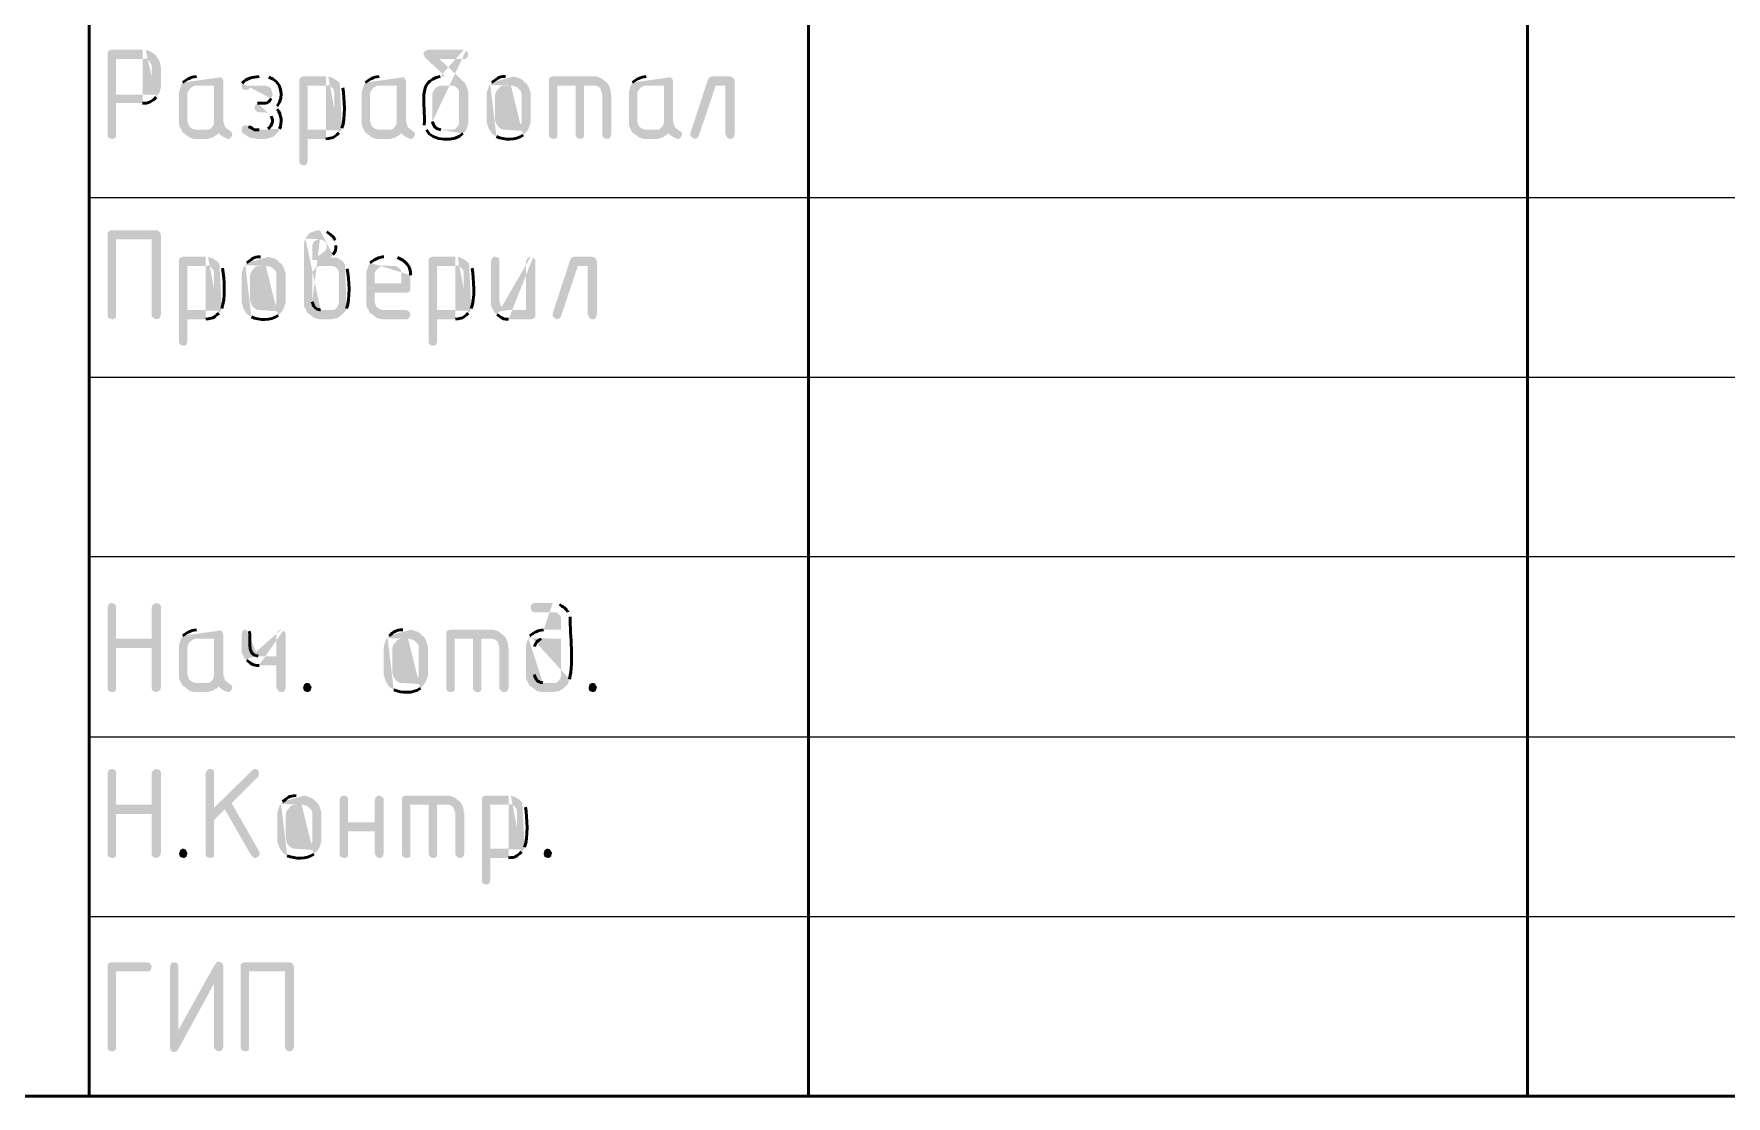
# Model space of a CAD drawing. Header units: millimetres. Extents: x -211 to 10565, y -2293 to 2244.
# Drawn here: x 4962.07 to 5009.13, y -767.14 to -737.6 of the extents above; entities that cross this region are included whole.
import ezdxf

# ---------------------------------------------------------------- set-up
doc = ezdxf.new("R2010")
doc.units = ezdxf.units.MM
doc.layers.add('PDF _Геометрия', color=7, linetype='Continuous')
doc.layers.add('PDF _Сплошная заливка', color=7, linetype='Continuous')

msp = doc.modelspace()

# ---------------------------------------------------------------- hatches: boundary and pattern name
at = {"layer": 'PDF _Сплошная заливка', "transparency": 33554559}
h = msp.add_hatch(color=256, dxfattribs=at)
h.paths.add_polyline_path([(4965.097, -738.044), (4964.229, -738.044), (4964.166, -738.065), (4964.124, -738.107), (4964.124, -740.435), (4964.145, -740.477), (4964.166, -740.499), (4964.251, -740.52), (4964.272, -740.52), (4964.335, -740.499), (4964.356, -740.456), (4964.356, -739.525), (4965.097, -739.525)], flags=0)
h.paths.add_polyline_path([(4965.478, -739.356), (4965.52, -739.292), (4964.356, -739.292), (4964.356, -738.298), (4965.097, -738.298), (4965.499, -738.256), (4965.457, -738.192), (4965.436, -738.171), (4965.309, -738.086), (4965.182, -738.044)], flags=0)
for points in [[(4965.499, -738.256), (4965.097, -738.298), (4965.16, -738.298), (4965.224, -738.319), (4965.287, -738.361), (4965.309, -738.404), (4965.351, -738.467), (4965.351, -739.102), (4965.33, -739.165), (4965.245, -739.25), (4965.182, -739.271), (4965.097, -739.292), (4964.356, -739.292), (4965.52, -739.292), (4965.563, -739.25), (4965.584, -739.165), (4965.605, -739.102), (4965.605, -738.51), (4965.584, -738.425), (4965.541, -738.298)], [(4977.624, -738.785), (4976.502, -738.785), (4976.439, -738.806), (4976.397, -738.848), (4976.397, -740.435), (4976.418, -740.477), (4976.439, -740.499), (4976.524, -740.52), (4976.545, -740.52), (4976.608, -740.499), (4976.629, -740.456), (4976.629, -739.039), (4977.624, -739.039), (4978.026, -738.975), (4977.984, -738.933), (4977.941, -738.912), (4977.899, -738.869), (4977.836, -738.827), (4977.709, -738.785)], [(4981.433, -738.785), (4980.925, -738.785), (4980.862, -738.806), (4980.819, -738.869), (4980.333, -740.35), (4980.333, -740.435), (4980.375, -740.477), (4980.396, -740.499), (4980.459, -740.52), (4980.523, -740.499), (4980.565, -740.435), (4981.031, -739.039), (4981.306, -739.039), (4981.56, -738.912), (4981.539, -738.848), (4981.496, -738.806)], [(4966.176, -739.017), (4966.155, -739.081), (4966.113, -739.208), (4966.113, -740.139), (4966.134, -740.202), (4966.176, -740.266), (4966.197, -740.329), (4967.213, -740.35), (4967.234, -740.393), (4967.298, -740.435), (4967.361, -740.477), (4967.425, -740.499), (4967.467, -740.52), (4967.509, -740.52), (4967.573, -740.456), (4967.594, -740.393), (4967.573, -740.329), (4967.509, -740.287), (4966.599, -740.266), (4966.578, -740.266), (4966.494, -740.245), (4966.43, -740.202), (4966.388, -740.16), (4966.345, -740.033), (4966.345, -739.25), (4966.367, -739.187), (4966.388, -739.165), (4966.43, -739.102), (4966.472, -739.081), (4966.536, -739.039), (4967.086, -739.039)], [(4967.848, -739.039), (4967.848, -739.06), (4967.869, -739.123), (4967.89, -739.144), (4967.954, -739.165), (4967.975, -739.165), (4968.038, -739.144), (4968.059, -739.123), (4968.123, -739.081), (4968.186, -739.06), (4968.271, -739.039), (4968.462, -739.039)], [(4971.255, -739.017), (4971.191, -739.208), (4971.191, -740.139), (4971.212, -740.202), (4971.255, -740.266), (4971.276, -740.329), (4972.292, -740.35), (4972.313, -740.393), (4972.44, -740.477), (4972.503, -740.499), (4972.545, -740.52), (4972.588, -740.52), (4972.651, -740.456), (4972.672, -740.393), (4972.651, -740.329), (4972.588, -740.287), (4971.678, -740.266), (4971.657, -740.266), (4971.572, -740.245), (4971.509, -740.202), (4971.466, -740.16), (4971.445, -740.097), (4971.424, -740.033), (4971.424, -739.25), (4971.445, -739.187), (4971.466, -739.165), (4971.509, -739.102), (4971.551, -739.081), (4971.614, -739.039), (4972.165, -739.039)], [(4974.09, -739.017), (4973.667, -739.039), (4973.73, -739.039), (4973.794, -739.06), (4973.879, -739.144), (4973.9, -739.208), (4973.9, -740.075), (4973.879, -740.139), (4973.836, -740.202), (4973.794, -740.245), (4973.73, -740.266), (4973.413, -740.266), (4974.09, -740.287), (4974.154, -740.097), (4974.154, -739.208), (4974.111, -739.081)], [(4977.37, -739.039), (4977.137, -739.039), (4977.137, -740.435), (4977.18, -740.477), (4977.18, -740.499), (4977.264, -740.52), (4977.285, -740.52), (4977.349, -740.499), (4977.37, -740.456), (4977.37, -740.393)], [(4978.026, -738.975), (4977.624, -739.039), (4977.687, -739.039), (4977.751, -739.06), (4977.814, -739.102), (4977.836, -739.144), (4977.857, -739.208), (4977.878, -739.292), (4977.878, -740.435), (4977.92, -740.477), (4977.92, -740.499), (4978.005, -740.52), (4978.026, -740.52), (4978.089, -740.499), (4978.111, -740.456), (4978.132, -740.393), (4978.132, -739.292), (4978.111, -739.25), (4978.111, -739.165), (4978.068, -739.039)], [(4978.682, -739.017), (4978.619, -739.208), (4978.619, -740.139), (4978.64, -740.202), (4978.682, -740.266), (4978.703, -740.329), (4979.719, -740.35), (4979.74, -740.393), (4979.867, -740.477), (4979.93, -740.499), (4979.973, -740.52), (4980.015, -740.52), (4980.079, -740.456), (4980.1, -740.393), (4980.079, -740.329), (4980.015, -740.287), (4979.105, -740.266), (4979.084, -740.266), (4978.999, -740.245), (4978.936, -740.202), (4978.894, -740.16), (4978.851, -740.033), (4978.851, -739.25), (4978.872, -739.187), (4978.894, -739.165), (4978.936, -739.102), (4978.978, -739.081), (4979.042, -739.039), (4979.592, -739.039)], [(4981.56, -738.912), (4981.306, -739.039), (4981.306, -740.393), (4981.348, -740.477), (4981.369, -740.499), (4981.433, -740.52), (4981.475, -740.52), (4981.517, -740.499), (4981.539, -740.456), (4981.56, -740.393)], [(4966.197, -740.329), (4966.261, -740.372), (4966.282, -740.393), (4966.345, -740.435), (4966.388, -740.477), (4966.451, -740.499), (4966.536, -740.52), (4966.917, -740.52), (4966.98, -740.499), (4967.065, -740.477), (4967.107, -740.435), (4967.171, -740.414), (4967.213, -740.35)], [(4971.276, -740.329), (4971.339, -740.372), (4971.36, -740.393), (4971.424, -740.435), (4971.466, -740.477), (4971.53, -740.499), (4971.614, -740.52), (4971.995, -740.52), (4972.059, -740.499), (4972.143, -740.477), (4972.186, -740.435), (4972.249, -740.414), (4972.292, -740.35)], [(4978.703, -740.329), (4978.767, -740.372), (4978.788, -740.393), (4978.851, -740.435), (4978.894, -740.477), (4978.957, -740.499), (4979.042, -740.52), (4979.423, -740.52), (4979.486, -740.499), (4979.571, -740.477), (4979.613, -740.435), (4979.677, -740.414), (4979.719, -740.35)], [(4965.478, -743.059), (4964.229, -743.059), (4964.166, -743.08), (4964.124, -743.122), (4964.124, -745.45), (4964.145, -745.492), (4964.166, -745.514), (4964.251, -745.535), (4964.272, -745.535), (4964.335, -745.514), (4964.356, -745.471), (4964.356, -743.313), (4965.351, -743.313), (4965.605, -743.186), (4965.584, -743.122), (4965.541, -743.08)], [(4965.605, -743.186), (4965.351, -743.313), (4965.351, -745.45), (4965.393, -745.492), (4965.414, -745.514), (4965.478, -745.535), (4965.499, -745.535), (4965.563, -745.514), (4965.584, -745.471), (4965.605, -745.408)], [(4974.915, -743.8), (4974.873, -743.8), (4974.81, -743.842), (4974.81, -743.863), (4974.788, -743.927), (4974.788, -745.154), (4974.81, -745.217), (4974.852, -745.281), (4974.873, -745.344), (4975.275, -745.281), (4975.254, -745.281), (4975.169, -745.26), (4975.106, -745.217), (4975.064, -745.175), (4975.021, -745.048), (4975.021, -743.884), (4975, -743.842), (4974.979, -743.821)], [(4977.603, -743.8), (4977.095, -743.8), (4977.031, -743.821), (4976.989, -743.884), (4976.502, -745.365), (4976.502, -745.45), (4976.545, -745.492), (4976.566, -745.514), (4976.629, -745.535), (4976.693, -745.514), (4976.735, -745.45), (4977.201, -744.054), (4977.476, -744.054), (4977.73, -743.927), (4977.709, -743.863), (4977.666, -743.821)], [(4977.73, -743.927), (4977.476, -744.054), (4977.476, -745.408), (4977.518, -745.492), (4977.539, -745.514), (4977.603, -745.535), (4977.645, -745.535), (4977.687, -745.514), (4977.709, -745.471), (4977.73, -745.408)], [(4971.382, -744.032), (4971.318, -744.223), (4971.318, -745.154), (4971.339, -745.217), (4971.382, -745.281), (4971.403, -745.344), (4971.466, -745.387), (4971.487, -745.408), (4971.551, -745.45), (4971.593, -745.492), (4971.657, -745.514), (4971.741, -745.535), (4972.461, -745.535), (4972.524, -745.492), (4972.524, -745.471), (4972.545, -745.408), (4972.545, -745.387), (4972.503, -745.323), (4972.482, -745.302), (4972.419, -745.281), (4971.784, -745.281), (4971.699, -745.26), (4971.636, -745.217), (4971.593, -745.175), (4971.551, -745.048), (4971.551, -744.794), (4972.44, -744.794), (4972.503, -744.773), (4972.545, -744.731), (4972.545, -744.667), (4971.551, -744.54), (4971.551, -744.265), (4971.572, -744.202), (4971.593, -744.18), (4971.636, -744.117), (4971.678, -744.096), (4971.741, -744.054), (4972.059, -744.054)], [(4964.251, -753.428), (4964.208, -753.428), (4964.145, -753.47), (4964.145, -753.491), (4964.124, -753.555), (4964.124, -755.819), (4964.145, -755.861), (4964.166, -755.882), (4964.251, -755.903), (4964.272, -755.903), (4964.335, -755.882), (4964.356, -755.84), (4964.356, -754.676), (4965.351, -754.676), (4964.356, -754.422), (4964.356, -753.512), (4964.335, -753.47), (4964.314, -753.449)], [(4965.478, -753.428), (4965.457, -753.428), (4965.393, -753.47), (4965.372, -753.491), (4965.351, -753.555), (4965.351, -754.422), (4964.356, -754.422), (4965.351, -754.676), (4965.351, -755.819), (4965.393, -755.882), (4965.414, -755.882), (4965.478, -755.903), (4965.499, -755.903), (4965.563, -755.861), (4965.584, -755.84), (4965.605, -755.776), (4965.605, -753.512), (4965.563, -753.449), (4965.541, -753.449)], [(4974.767, -754.168), (4973.646, -754.168), (4973.582, -754.189), (4973.54, -754.232), (4973.54, -755.819), (4973.561, -755.861), (4973.582, -755.882), (4973.667, -755.903), (4973.688, -755.903), (4973.752, -755.882), (4973.773, -755.84), (4973.773, -754.422), (4974.767, -754.422), (4975.169, -754.359), (4975.127, -754.316), (4975.085, -754.295), (4975.042, -754.253), (4974.979, -754.211), (4974.852, -754.168)], [(4966.176, -754.401), (4966.155, -754.464), (4966.113, -754.591), (4966.113, -755.522), (4966.134, -755.586), (4966.176, -755.649), (4966.197, -755.713), (4967.213, -755.734), (4967.234, -755.776), (4967.361, -755.861), (4967.425, -755.882), (4967.467, -755.903), (4967.509, -755.903), (4967.573, -755.84), (4967.594, -755.776), (4967.573, -755.713), (4967.509, -755.671), (4966.599, -755.649), (4966.578, -755.649), (4966.494, -755.628), (4966.43, -755.586), (4966.388, -755.544), (4966.345, -755.417), (4966.345, -754.634), (4966.367, -754.57), (4966.388, -754.549), (4966.43, -754.486), (4966.472, -754.464), (4966.536, -754.422), (4967.086, -754.422)], [(4974.513, -754.422), (4974.281, -754.422), (4974.281, -755.819), (4974.323, -755.861), (4974.323, -755.882), (4974.408, -755.903), (4974.429, -755.903), (4974.492, -755.882), (4974.513, -755.84), (4974.513, -755.776)], [(4975.169, -754.359), (4974.767, -754.422), (4974.831, -754.422), (4974.894, -754.443), (4974.958, -754.486), (4974.979, -754.528), (4975, -754.591), (4975.021, -754.676), (4975.021, -755.819), (4975.064, -755.861), (4975.064, -755.882), (4975.148, -755.903), (4975.169, -755.903), (4975.233, -755.882), (4975.254, -755.84), (4975.275, -755.776), (4975.275, -754.676), (4975.254, -754.634), (4975.254, -754.549), (4975.212, -754.422)], [(4966.197, -755.713), (4966.261, -755.755), (4966.282, -755.776), (4966.345, -755.819), (4966.388, -755.861), (4966.451, -755.882), (4966.536, -755.903), (4966.917, -755.903), (4966.98, -755.882), (4967.065, -755.861), (4967.107, -755.819), (4967.171, -755.798), (4967.213, -755.734)], [(4969.562, -755.776), (4969.583, -755.713), (4969.583, -755.692), (4969.646, -755.649), (4969.689, -755.649), (4969.752, -755.671), (4969.752, -755.692), (4969.795, -755.755), (4969.795, -755.776), (4969.773, -755.84), (4969.773, -755.861), (4969.71, -755.903), (4969.689, -755.903), (4969.604, -755.882), (4969.583, -755.861), (4969.562, -755.798)], [(4977.497, -755.776), (4977.518, -755.713), (4977.518, -755.692), (4977.582, -755.649), (4977.624, -755.649), (4977.687, -755.671), (4977.687, -755.692), (4977.73, -755.755), (4977.73, -755.776), (4977.709, -755.84), (4977.709, -755.861), (4977.645, -755.903), (4977.624, -755.903), (4977.539, -755.882), (4977.518, -755.861), (4977.497, -755.798)], [(4964.251, -758.041), (4964.208, -758.041), (4964.145, -758.083), (4964.145, -758.104), (4964.124, -758.168), (4964.124, -760.432), (4964.145, -760.474), (4964.166, -760.495), (4964.251, -760.516), (4964.272, -760.516), (4964.335, -760.495), (4964.356, -760.453), (4964.356, -759.289), (4965.351, -759.289), (4964.356, -759.035), (4964.356, -758.125), (4964.335, -758.083), (4964.314, -758.062)], [(4965.478, -758.041), (4965.457, -758.041), (4965.393, -758.083), (4965.372, -758.104), (4965.351, -758.168), (4965.351, -759.035), (4964.356, -759.035), (4965.351, -759.289), (4965.351, -760.432), (4965.393, -760.495), (4965.414, -760.495), (4965.478, -760.516), (4965.499, -760.516), (4965.563, -760.474), (4965.584, -760.453), (4965.605, -760.389), (4965.605, -758.125), (4965.563, -758.062), (4965.541, -758.062)], [(4966.98, -758.041), (4966.938, -758.041), (4966.874, -758.104), (4966.853, -758.168), (4966.853, -760.432), (4966.874, -760.474), (4966.896, -760.495), (4966.98, -760.516), (4967.001, -760.516), (4967.065, -760.495), (4967.086, -760.453), (4967.086, -759.458), (4967.382, -759.162), (4967.086, -759.12), (4967.086, -758.125), (4967.065, -758.062), (4967.044, -758.062)], [(4968.229, -758.041), (4968.208, -758.041), (4968.144, -758.083), (4967.086, -759.12), (4967.382, -759.162), (4968.123, -760.453), (4968.165, -760.495), (4968.208, -760.516), (4968.25, -760.516), (4968.313, -760.474), (4968.335, -760.453), (4968.356, -760.389), (4968.335, -760.326), (4967.573, -758.993), (4968.313, -758.252), (4968.313, -758.231), (4968.335, -758.168), (4968.335, -758.146), (4968.313, -758.083), (4968.292, -758.062)], [(4970.705, -758.781), (4970.662, -758.781), (4970.599, -758.824), (4970.599, -758.845), (4970.578, -758.908), (4970.578, -760.432), (4970.599, -760.474), (4970.62, -760.495), (4970.705, -760.516), (4970.726, -760.516), (4970.789, -760.495), (4970.81, -760.453), (4970.81, -759.776), (4971.551, -759.776), (4970.81, -759.522), (4970.81, -758.866), (4970.789, -758.824), (4970.768, -758.802)], [(4971.678, -758.781), (4971.657, -758.781), (4971.593, -758.824), (4971.572, -758.845), (4971.551, -758.908), (4971.551, -759.522), (4970.81, -759.522), (4971.551, -759.776), (4971.551, -760.389), (4971.593, -760.474), (4971.614, -760.495), (4971.678, -760.516), (4971.72, -760.516), (4971.763, -760.495), (4971.784, -760.453), (4971.805, -760.389), (4971.805, -758.866), (4971.741, -758.802)], [(4973.54, -758.781), (4972.419, -758.781), (4972.355, -758.802), (4972.313, -758.845), (4972.313, -760.432), (4972.334, -760.474), (4972.355, -760.495), (4972.44, -760.516), (4972.461, -760.516), (4972.524, -760.495), (4972.545, -760.453), (4972.545, -759.035), (4973.54, -759.035), (4973.942, -758.972), (4973.9, -758.929), (4973.857, -758.908), (4973.815, -758.866), (4973.752, -758.824), (4973.688, -758.802), (4973.625, -758.781)], [(4973.286, -759.035), (4973.053, -759.035), (4973.053, -760.432), (4973.096, -760.474), (4973.096, -760.495), (4973.18, -760.516), (4973.201, -760.516), (4973.265, -760.495), (4973.286, -760.453), (4973.286, -760.389)], [(4973.942, -758.972), (4973.54, -759.035), (4973.603, -759.035), (4973.667, -759.056), (4973.73, -759.099), (4973.752, -759.141), (4973.773, -759.204), (4973.794, -759.289), (4973.794, -760.432), (4973.836, -760.474), (4973.836, -760.495), (4973.921, -760.516), (4973.942, -760.516), (4974.006, -760.495), (4974.027, -760.453), (4974.048, -760.389), (4974.048, -759.289), (4974.027, -759.247), (4974.027, -759.162), (4973.984, -759.035)], [(4966.113, -760.389), (4966.134, -760.326), (4966.134, -760.305), (4966.197, -760.262), (4966.24, -760.262), (4966.303, -760.284), (4966.303, -760.305), (4966.345, -760.368), (4966.345, -760.389), (4966.324, -760.453), (4966.324, -760.474), (4966.261, -760.516), (4966.24, -760.516), (4966.155, -760.495), (4966.134, -760.474), (4966.113, -760.411)], [(4976.249, -760.389), (4976.27, -760.326), (4976.27, -760.305), (4976.333, -760.262), (4976.376, -760.262), (4976.439, -760.284), (4976.439, -760.305), (4976.481, -760.368), (4976.481, -760.389), (4976.46, -760.453), (4976.46, -760.474), (4976.397, -760.516), (4976.376, -760.516), (4976.291, -760.495), (4976.27, -760.474), (4976.249, -760.411)], [(4965.224, -763.415), (4964.229, -763.415), (4964.166, -763.436), (4964.124, -763.479), (4964.124, -765.806), (4964.145, -765.849), (4964.166, -765.87), (4964.251, -765.891), (4964.272, -765.891), (4964.335, -765.87), (4964.356, -765.828), (4964.356, -763.669), (4965.266, -763.669), (4965.33, -763.627), (4965.33, -763.606), (4965.351, -763.542), (4965.351, -763.521), (4965.309, -763.458), (4965.287, -763.436)], [(4967.213, -763.394), (4967.15, -763.415), (4967.15, -763.436), (4967.107, -763.479), (4966.092, -765.299), (4965.859, -765.764), (4965.859, -765.806), (4965.88, -765.87), (4965.901, -765.891), (4965.965, -765.912), (4966.007, -765.912), (4966.028, -765.891), (4966.049, -765.891), (4966.092, -765.828), (4967.086, -764.008), (4967.34, -763.542), (4967.34, -763.5), (4967.298, -763.436), (4967.277, -763.415)], [(4965.986, -763.415), (4965.943, -763.415), (4965.88, -763.458), (4965.88, -763.479), (4965.859, -763.542), (4965.859, -765.764), (4966.092, -765.299), (4966.092, -763.5), (4966.07, -763.458), (4966.049, -763.436)], [(4967.34, -763.542), (4967.086, -764.008), (4967.086, -765.806), (4967.128, -765.849), (4967.15, -765.87), (4967.213, -765.891), (4967.234, -765.891), (4967.298, -765.87), (4967.319, -765.828), (4967.34, -765.764)], [(4969.181, -763.415), (4967.932, -763.415), (4967.869, -763.436), (4967.827, -763.479), (4967.827, -765.806), (4967.848, -765.849), (4967.869, -765.87), (4967.954, -765.891), (4967.975, -765.891), (4968.038, -765.87), (4968.059, -765.828), (4968.059, -763.669), (4969.054, -763.669), (4969.308, -763.542), (4969.287, -763.479), (4969.244, -763.436)], [(4969.308, -763.542), (4969.054, -763.669), (4969.054, -765.806), (4969.096, -765.849), (4969.117, -765.87), (4969.181, -765.891), (4969.202, -765.891), (4969.266, -765.87), (4969.287, -765.828), (4969.308, -765.764)]]:
    msp.add_hatch(color=256, dxfattribs=at).paths.add_polyline_path(points)
h = msp.add_hatch(color=256, dxfattribs=at)
h.paths.add_polyline_path([(4974.027, -738.044), (4973.011, -738.044), (4972.948, -738.086), (4972.926, -738.086), (4972.905, -738.15), (4972.926, -738.192), (4972.948, -738.256), (4973.519, -738.785), (4973.371, -738.785)], flags=0)
h.paths.add_polyline_path([(4972.926, -740.139), (4972.948, -740.202), (4972.99, -740.266)], flags=0)
h.paths.add_polyline_path([(4974.006, -740.372), (4974.09, -740.287), (4973.413, -740.266), (4973.392, -740.266)], flags=0)
h.paths.add_polyline_path([(4973.159, -740.033), (4973.159, -739.25), (4973.18, -739.187), (4973.201, -739.165), (4973.244, -739.102), (4973.286, -739.081), (4973.35, -739.039), (4973.667, -739.039), (4974.09, -739.017), (4974.048, -738.954), (4974.006, -738.912), (4973.35, -738.298), (4974.069, -738.298), (4974.132, -738.256), (4974.132, -738.234), (4974.154, -738.171), (4974.154, -738.15), (4974.111, -738.086), (4974.09, -738.065)], flags=0)
h = msp.add_hatch(color=256, dxfattribs=at)
h.paths.add_polyline_path([(4967.213, -738.785), (4966.599, -738.785)], flags=0)
h.paths.add_polyline_path([(4966.218, -738.954), (4966.176, -739.017), (4967.086, -739.039), (4967.086, -740.075), (4967.065, -740.139), (4967.023, -740.202), (4966.98, -740.245), (4966.917, -740.266), (4966.599, -740.266), (4967.509, -740.287), (4967.488, -740.266), (4967.425, -740.223), (4967.382, -740.181), (4967.382, -740.16), (4967.361, -740.097), (4967.34, -740.012), (4967.34, -738.912), (4967.319, -738.848), (4967.277, -738.806)], flags=0)
h = msp.add_hatch(color=256, dxfattribs=at)
h.paths.add_polyline_path([(4968.462, -738.785), (4968.335, -738.785)], flags=0)
h.paths.add_polyline_path([(4967.869, -738.975), (4967.848, -739.039), (4968.504, -739.039), (4968.567, -739.06), (4968.588, -739.06), (4968.652, -739.102), (4968.673, -739.144), (4968.694, -739.208), (4968.715, -739.292), (4968.694, -739.335), (4968.673, -739.398)], flags=0)
h.paths.add_polyline_path([(4968.292, -739.525), (4968.229, -739.589), (4968.208, -739.652), (4968.208, -739.673), (4968.25, -739.737), (4968.271, -739.758), (4968.335, -739.779), (4968.483, -739.779), (4968.61, -739.821), (4968.673, -739.885)], flags=0)
h.paths.add_polyline_path([(4968.588, -740.245), (4968.525, -740.266), (4968.335, -740.266), (4968.885, -740.308), (4968.906, -740.245)], flags=0)
h.paths.add_polyline_path([(4968.842, -739.694), (4968.8, -739.652), (4968.842, -739.61)], flags=0)
h.paths.add_polyline_path([(4968.61, -738.806), (4968.546, -738.785)], flags=0)
h = msp.add_hatch(color=256, dxfattribs=at)
h.paths.add_polyline_path([(4970.197, -738.785), (4969.562, -738.785), (4969.498, -738.806), (4969.456, -738.848), (4969.456, -741.176), (4969.498, -741.239), (4969.583, -741.26), (4969.604, -741.26), (4969.668, -741.218), (4969.668, -741.197), (4969.689, -741.133), (4969.689, -740.52), (4970.197, -740.52)], flags=0)
h.paths.add_polyline_path([(4970.556, -740.35), (4970.62, -740.287), (4969.689, -740.266), (4969.689, -739.039), (4970.197, -739.039), (4970.578, -738.975), (4970.514, -738.912), (4970.387, -738.827), (4970.324, -738.806), (4970.26, -738.785)], flags=0)
h = msp.add_hatch(color=256, dxfattribs=at)
h.paths.add_polyline_path([(4972.292, -738.785), (4971.678, -738.785)], flags=0)
h.paths.add_polyline_path([(4971.297, -738.954), (4971.255, -739.017), (4972.165, -739.039), (4972.165, -740.075), (4972.143, -740.139), (4972.101, -740.202), (4972.059, -740.245), (4971.995, -740.266), (4971.678, -740.266), (4972.588, -740.287), (4972.567, -740.266), (4972.503, -740.223), (4972.461, -740.181), (4972.461, -740.16), (4972.44, -740.097), (4972.419, -740.012), (4972.419, -738.912), (4972.397, -738.848), (4972.355, -738.806)], flags=0)
h = msp.add_hatch(color=256, dxfattribs=at)
h.paths.add_polyline_path([(4975.339, -738.785), (4975.191, -738.785)], flags=0)
h.paths.add_polyline_path([(4974.81, -738.954), (4974.767, -739.017), (4975.339, -739.039), (4975.381, -739.039), (4975.508, -739.081), (4975.614, -739.187), (4975.635, -739.271), (4975.635, -740.075), (4975.593, -740.139), (4975.55, -740.181), (4975.55, -740.202), (4975.487, -740.245), (4975.423, -740.266), (4975.191, -740.266), (4975.783, -740.308), (4975.825, -740.245), (4975.889, -740.054), (4975.889, -739.25), (4975.825, -739.06), (4975.783, -738.996), (4975.741, -738.954), (4975.72, -738.954), (4975.677, -738.89), (4975.614, -738.848), (4975.55, -738.827), (4975.423, -738.785)], flags=0)
h = msp.add_hatch(color=256, dxfattribs=at)
h.paths.add_polyline_path([(4979.719, -738.785), (4979.105, -738.785)], flags=0)
h.paths.add_polyline_path([(4978.724, -738.954), (4978.682, -739.017), (4979.592, -739.039), (4979.592, -740.075), (4979.571, -740.139), (4979.528, -740.202), (4979.486, -740.245), (4979.423, -740.266), (4979.105, -740.266), (4980.015, -740.287), (4979.994, -740.266), (4979.93, -740.223), (4979.888, -740.181), (4979.888, -740.16), (4979.867, -740.097), (4979.846, -740.012), (4979.846, -738.912), (4979.825, -738.848), (4979.782, -738.806)], flags=0)
h = msp.add_hatch(color=256, dxfattribs=at)
h.paths.add_polyline_path([(4970.578, -738.975), (4970.197, -739.039), (4970.26, -739.039), (4970.324, -739.06), (4970.408, -739.144), (4970.429, -739.208), (4970.429, -740.075), (4970.408, -740.139), (4970.366, -740.202), (4970.324, -740.245), (4970.26, -740.266), (4969.689, -740.266), (4970.62, -740.287), (4970.641, -740.223)], flags=0)
h.paths.add_polyline_path([(4970.662, -739.102), (4970.62, -739.039)], flags=0)
h = msp.add_hatch(color=256, dxfattribs=at)
h.paths.add_polyline_path([(4974.767, -739.017), (4974.725, -739.06), (4974.683, -739.187), (4974.662, -739.271), (4974.662, -740.054), (4974.725, -740.245), (4974.81, -740.372), (4974.937, -740.456)], flags=0)
h.paths.add_polyline_path([(4975.677, -740.414), (4975.783, -740.308), (4975.191, -740.266), (4975.106, -740.266), (4975.042, -740.223), (4974.979, -740.181), (4974.979, -740.16), (4974.937, -740.118), (4974.915, -740.054), (4974.894, -739.97), (4974.894, -739.314), (4974.937, -739.187), (4975, -739.123), (4975, -739.102), (4975.064, -739.06), (4975.127, -739.039), (4975.339, -739.039)], flags=0)
h = msp.add_hatch(color=256, dxfattribs=at)
h.paths.add_polyline_path([(4967.954, -740.139), (4967.932, -740.139), (4967.869, -740.181), (4967.869, -740.202), (4967.848, -740.266), (4967.848, -740.308), (4967.89, -740.372), (4967.932, -740.393), (4968.059, -740.477), (4968.123, -740.499), (4968.186, -740.499), (4968.271, -740.52), (4968.525, -740.52), (4968.61, -740.499), (4968.673, -740.477), (4968.737, -740.456), (4968.821, -740.372), (4968.842, -740.35), (4968.885, -740.308), (4968.335, -740.266)], flags=0)
h.paths.add_polyline_path([(4968.038, -740.181), (4968.017, -740.16)], flags=0)
h = msp.add_hatch(color=256, dxfattribs=at)
h.paths.add_polyline_path([(4969.625, -743.292), (4969.604, -743.355), (4969.583, -743.44), (4969.583, -745.154), (4969.604, -745.217), (4969.646, -745.281), (4969.668, -745.344), (4969.731, -745.387), (4969.752, -745.408), (4969.816, -745.45), (4969.858, -745.492), (4969.922, -745.514), (4970.006, -745.535), (4970.366, -745.535), (4970.429, -745.514), (4970.493, -745.514), (4970.62, -745.429), (4970.747, -745.302), (4970.07, -745.281), (4970.049, -745.281)], flags=0)
h.paths.add_polyline_path([(4969.816, -745.048), (4969.816, -744.265), (4969.837, -744.202), (4969.858, -744.18), (4969.9, -744.117), (4969.943, -744.096), (4970.006, -744.054), (4970.324, -744.054), (4970.726, -744.011), (4970.683, -743.948), (4970.641, -743.905), (4969.816, -743.884), (4969.816, -743.482), (4969.837, -743.419), (4969.879, -743.355), (4969.9, -743.355), (4969.943, -743.334), (4970.027, -743.313)], flags=0)
h = msp.add_hatch(color=256, dxfattribs=at)
h.paths.add_polyline_path([(4970.027, -743.059), (4969.964, -743.059), (4969.9, -743.08), (4969.837, -743.101), (4969.773, -743.122), (4969.71, -743.165), (4969.71, -743.186), (4969.646, -743.249), (4969.625, -743.292), (4970.027, -743.313), (4970.154, -743.355), (4970.175, -743.376), (4970.218, -743.44), (4970.218, -743.567), (4970.175, -743.63), (4970.133, -743.673), (4970.07, -743.715), (4969.922, -743.821), (4969.816, -743.884), (4970.641, -743.905), (4970.599, -743.884), (4970.535, -743.842), (4970.472, -743.821), (4970.324, -743.821), (4970.345, -743.8), (4970.387, -743.736)], flags=0)
h.paths.add_polyline_path([(4970.472, -743.482), (4970.451, -743.419), (4970.451, -743.334)], flags=0)
h.paths.add_polyline_path([(4970.218, -743.101), (4970.091, -743.059)], flags=0)
h = msp.add_hatch(color=256, dxfattribs=at)
h.paths.add_polyline_path([(4966.853, -743.8), (4966.218, -743.8), (4966.155, -743.821), (4966.113, -743.863), (4966.113, -746.191), (4966.155, -746.254), (4966.24, -746.275), (4966.261, -746.275), (4966.324, -746.233), (4966.324, -746.212), (4966.345, -746.148), (4966.345, -745.535), (4966.853, -745.535)], flags=0)
h.paths.add_polyline_path([(4967.213, -745.365), (4967.277, -745.302), (4966.345, -745.281), (4966.345, -744.054), (4966.853, -744.054), (4967.234, -743.99), (4967.171, -743.927), (4967.044, -743.842), (4966.917, -743.8)], flags=0)
h = msp.add_hatch(color=256, dxfattribs=at)
h.paths.add_polyline_path([(4967.234, -743.99), (4966.853, -744.054), (4966.917, -744.054), (4966.98, -744.075), (4967.065, -744.159), (4967.086, -744.223), (4967.086, -745.09), (4967.065, -745.154), (4967.023, -745.217), (4966.98, -745.26), (4966.917, -745.281), (4966.345, -745.281), (4967.277, -745.302), (4967.298, -745.239)], flags=0)
h.paths.add_polyline_path([(4967.319, -744.117), (4967.277, -744.054)], flags=0)
h = msp.add_hatch(color=256, dxfattribs=at)
h.paths.add_polyline_path([(4968.525, -743.8), (4968.377, -743.8)], flags=0)
h.paths.add_polyline_path([(4967.996, -743.969), (4967.954, -744.032), (4968.525, -744.054), (4968.567, -744.054), (4968.694, -744.096), (4968.8, -744.202), (4968.821, -744.286), (4968.821, -745.09), (4968.779, -745.154), (4968.737, -745.196), (4968.737, -745.217), (4968.673, -745.26), (4968.61, -745.281), (4968.377, -745.281), (4968.969, -745.323), (4969.012, -745.26), (4969.075, -745.069), (4969.075, -744.265), (4969.012, -744.075), (4968.969, -744.011), (4968.927, -743.969), (4968.906, -743.969), (4968.864, -743.905), (4968.8, -743.863), (4968.737, -743.842), (4968.61, -743.8)], flags=0)
h = msp.add_hatch(color=256, dxfattribs=at)
h.paths.add_polyline_path([(4972.059, -743.8), (4971.805, -743.8)], flags=0)
h.paths.add_polyline_path([(4971.424, -743.969), (4971.382, -744.032), (4972.059, -744.054), (4972.122, -744.054), (4972.186, -744.075), (4972.27, -744.159), (4972.292, -744.223), (4972.292, -744.54), (4971.551, -744.54), (4972.545, -744.667), (4972.545, -744.307)], flags=0)
h.paths.add_polyline_path([(4972.186, -743.821), (4972.122, -743.8)], flags=0)
h = msp.add_hatch(color=256, dxfattribs=at)
h.paths.add_polyline_path([(4973.794, -743.8), (4973.159, -743.8), (4973.096, -743.821), (4973.053, -743.863), (4973.053, -746.191), (4973.096, -746.254), (4973.18, -746.275), (4973.201, -746.275), (4973.265, -746.233), (4973.265, -746.212), (4973.286, -746.148), (4973.286, -745.535), (4973.794, -745.535)], flags=0)
h.paths.add_polyline_path([(4974.154, -745.365), (4974.217, -745.302), (4973.286, -745.281), (4973.286, -744.054), (4973.794, -744.054), (4974.175, -743.99), (4974.111, -743.927), (4974.048, -743.884), (4973.984, -743.842), (4973.857, -743.8)], flags=0)
h = msp.add_hatch(color=256, dxfattribs=at)
h.paths.add_polyline_path([(4974.175, -743.99), (4973.794, -744.054), (4973.857, -744.054), (4973.921, -744.075), (4974.006, -744.159), (4974.027, -744.223), (4974.027, -745.09), (4974.006, -745.154), (4973.963, -745.217), (4973.921, -745.26), (4973.857, -745.281), (4973.286, -745.281), (4974.217, -745.302), (4974.238, -745.239)], flags=0)
h.paths.add_polyline_path([(4974.259, -744.117), (4974.217, -744.054)], flags=0)
h = msp.add_hatch(color=256, dxfattribs=at)
h.paths.add_polyline_path([(4975.889, -743.8), (4975.868, -743.8), (4975.804, -743.842), (4975.783, -743.863), (4975.762, -743.927), (4975.762, -745.281), (4975.275, -745.281), (4974.873, -745.344), (4974.937, -745.387), (4974.958, -745.408)], flags=0)
h.paths.add_polyline_path([(4975.275, -745.535), (4975.91, -745.535), (4975.973, -745.514), (4976.016, -745.471), (4976.016, -743.884), (4975.952, -743.821)], flags=0)
h = msp.add_hatch(color=256, dxfattribs=at)
h.paths.add_polyline_path([(4967.954, -744.032), (4967.911, -744.075), (4967.869, -744.202), (4967.848, -744.286), (4967.848, -745.069), (4967.911, -745.26), (4967.996, -745.387), (4968.123, -745.471)], flags=0)
h.paths.add_polyline_path([(4968.864, -745.429), (4968.969, -745.323), (4968.377, -745.281), (4968.292, -745.281), (4968.165, -745.196), (4968.165, -745.175), (4968.123, -745.133), (4968.102, -745.069), (4968.081, -744.985), (4968.081, -744.329), (4968.123, -744.202), (4968.186, -744.138), (4968.186, -744.117), (4968.25, -744.075), (4968.313, -744.054), (4968.525, -744.054)], flags=0)
h = msp.add_hatch(color=256, dxfattribs=at)
h.paths.add_polyline_path([(4970.726, -744.011), (4970.324, -744.054), (4970.387, -744.054), (4970.451, -744.075), (4970.535, -744.159), (4970.556, -744.223), (4970.556, -745.09), (4970.535, -745.154), (4970.493, -745.217), (4970.451, -745.26), (4970.387, -745.281), (4970.07, -745.281), (4970.747, -745.302), (4970.768, -745.239)], flags=0)
h.paths.add_polyline_path([(4970.789, -744.138), (4970.768, -744.054)], flags=0)
h = msp.add_hatch(color=256, dxfattribs=at)
h.paths.add_polyline_path([(4976.502, -753.428), (4975.973, -753.428), (4975.91, -753.47), (4975.889, -753.491), (4975.889, -753.576), (4975.91, -753.639), (4975.931, -753.66), (4975.995, -753.682), (4976.566, -753.682), (4976.629, -753.703), (4976.714, -753.787), (4976.735, -753.851), (4976.735, -754.168), (4976.249, -754.168)], flags=0)
h.paths.add_polyline_path([(4975.868, -754.337), (4975.825, -754.401), (4976.735, -754.422), (4976.735, -755.459), (4976.714, -755.522), (4976.672, -755.586), (4976.629, -755.628), (4976.566, -755.649), (4976.249, -755.649), (4976.926, -755.671), (4976.968, -755.544)], flags=0)
h.paths.add_polyline_path([(4976.989, -753.808), (4976.968, -753.745), (4976.926, -753.682)], flags=0)
h.paths.add_polyline_path([(4976.693, -753.47), (4976.629, -753.449), (4976.566, -753.428)], flags=0)
h = msp.add_hatch(color=256, dxfattribs=at)
h.paths.add_polyline_path([(4967.213, -754.168), (4966.599, -754.168)], flags=0)
h.paths.add_polyline_path([(4966.218, -754.337), (4966.176, -754.401), (4967.086, -754.422), (4967.086, -755.459), (4967.065, -755.522), (4967.023, -755.586), (4966.98, -755.628), (4966.917, -755.649), (4966.599, -755.649), (4967.509, -755.671), (4967.488, -755.649), (4967.425, -755.607), (4967.382, -755.565), (4967.382, -755.544), (4967.361, -755.48), (4967.34, -755.396), (4967.34, -754.295), (4967.319, -754.232), (4967.277, -754.189)], flags=0)
h = msp.add_hatch(color=256, dxfattribs=at)
h.paths.add_polyline_path([(4967.975, -754.168), (4967.932, -754.168), (4967.869, -754.211), (4967.869, -754.232), (4967.848, -754.295), (4967.848, -754.782), (4967.869, -754.845), (4967.911, -754.909), (4967.932, -754.972), (4968.335, -754.909), (4968.313, -754.909)], flags=0)
h.paths.add_polyline_path([(4968.059, -754.211), (4968.038, -754.189)], flags=0)
h = msp.add_hatch(color=256, dxfattribs=at)
h.paths.add_polyline_path([(4968.948, -754.168), (4968.927, -754.168), (4968.864, -754.211), (4968.842, -754.232), (4968.821, -754.295), (4968.821, -754.909), (4968.335, -754.909), (4967.932, -754.972), (4967.996, -755.015)], flags=0)
h.paths.add_polyline_path([(4968.335, -755.163), (4968.821, -755.163), (4968.821, -755.776), (4968.864, -755.861), (4968.885, -755.882), (4968.948, -755.903), (4968.991, -755.903), (4969.033, -755.882), (4969.054, -755.84), (4969.075, -755.776), (4969.075, -754.253), (4969.012, -754.189)], flags=0)
h = msp.add_hatch(color=256, dxfattribs=at)
h.paths.add_polyline_path([(4972.482, -754.168), (4972.334, -754.168)], flags=0)
h.paths.add_polyline_path([(4971.953, -754.337), (4971.911, -754.401), (4972.482, -754.422), (4972.524, -754.422), (4972.588, -754.443), (4972.651, -754.464), (4972.757, -754.57), (4972.778, -754.655), (4972.778, -755.459), (4972.736, -755.522), (4972.694, -755.565), (4972.694, -755.586), (4972.63, -755.628), (4972.567, -755.649), (4972.334, -755.649), (4972.926, -755.692), (4972.969, -755.628), (4973.032, -755.438), (4973.032, -754.634), (4972.969, -754.443), (4972.926, -754.38), (4972.884, -754.337), (4972.863, -754.337), (4972.821, -754.274), (4972.757, -754.232), (4972.694, -754.211), (4972.567, -754.168)], flags=0)
h = msp.add_hatch(color=256, dxfattribs=at)
h.paths.add_polyline_path([(4971.911, -754.401), (4971.868, -754.443), (4971.826, -754.57), (4971.805, -754.655), (4971.805, -755.438), (4971.868, -755.628), (4971.953, -755.755), (4972.016, -755.798), (4972.08, -755.84)], flags=0)
h.paths.add_polyline_path([(4972.821, -755.798), (4972.926, -755.692), (4972.334, -755.649), (4972.249, -755.649), (4972.122, -755.565), (4972.122, -755.544), (4972.08, -755.501), (4972.059, -755.438), (4972.038, -755.353), (4972.038, -754.697), (4972.08, -754.57), (4972.143, -754.507), (4972.143, -754.486), (4972.207, -754.443), (4972.27, -754.422), (4972.482, -754.422)], flags=0)
h = msp.add_hatch(color=256, dxfattribs=at)
h.paths.add_polyline_path([(4975.825, -754.401), (4975.762, -754.591), (4975.762, -755.522), (4975.783, -755.586), (4975.825, -755.649), (4975.846, -755.713), (4975.91, -755.755), (4975.931, -755.776), (4975.995, -755.819), (4976.037, -755.861), (4976.1, -755.882), (4976.185, -755.903), (4976.545, -755.903), (4976.608, -755.882), (4976.672, -755.882), (4976.799, -755.798), (4976.926, -755.671), (4976.249, -755.649), (4976.227, -755.649)], flags=0)
h.paths.add_polyline_path([(4975.995, -755.417), (4975.995, -754.634)], flags=0)
h.paths.add_polyline_path([(4976.185, -754.422), (4976.735, -754.422)], flags=0)
h = msp.add_hatch(color=256, dxfattribs=at)
h.paths.add_polyline_path([(4968.948, -759.014), (4968.906, -759.056), (4968.864, -759.183), (4968.842, -759.268), (4968.842, -760.051), (4968.906, -760.241), (4968.991, -760.368), (4969.117, -760.453)], flags=0)
h.paths.add_polyline_path([(4969.858, -760.411), (4969.964, -760.305), (4969.371, -760.262), (4969.287, -760.262), (4969.16, -760.178), (4969.16, -760.157), (4969.117, -760.114), (4969.096, -760.051), (4969.075, -759.966), (4969.075, -759.31), (4969.117, -759.183), (4969.181, -759.12), (4969.181, -759.099), (4969.244, -759.056), (4969.308, -759.035), (4969.52, -759.035)], flags=0)
h = msp.add_hatch(color=256, dxfattribs=at)
h.paths.add_polyline_path([(4969.52, -758.781), (4969.371, -758.781)], flags=0)
h.paths.add_polyline_path([(4968.991, -758.95), (4968.948, -759.014), (4969.52, -759.035), (4969.562, -759.035), (4969.689, -759.077), (4969.795, -759.183), (4969.816, -759.268), (4969.816, -760.072), (4969.773, -760.135), (4969.731, -760.178), (4969.731, -760.199), (4969.668, -760.241), (4969.604, -760.262), (4969.371, -760.262), (4969.964, -760.305), (4970.006, -760.241), (4970.07, -760.051), (4970.07, -759.247), (4970.006, -759.056), (4969.964, -758.993), (4969.922, -758.95), (4969.9, -758.95), (4969.858, -758.887), (4969.795, -758.845), (4969.604, -758.781)], flags=0)
h = msp.add_hatch(color=256, dxfattribs=at)
h.paths.add_polyline_path([(4975.275, -758.781), (4974.64, -758.781), (4974.577, -758.802), (4974.535, -758.845), (4974.535, -761.172), (4974.577, -761.236), (4974.662, -761.257), (4974.683, -761.257), (4974.746, -761.215), (4974.746, -761.193), (4974.767, -761.13), (4974.767, -760.516), (4975.275, -760.516)], flags=0)
h.paths.add_polyline_path([(4975.635, -760.347), (4975.698, -760.284), (4974.767, -760.262), (4974.767, -759.035), (4975.275, -759.035), (4975.656, -758.972), (4975.593, -758.908), (4975.466, -758.824), (4975.339, -758.781)], flags=0)
h = msp.add_hatch(color=256, dxfattribs=at)
h.paths.add_polyline_path([(4975.656, -758.972), (4975.275, -759.035), (4975.339, -759.035), (4975.402, -759.056), (4975.487, -759.141), (4975.508, -759.204), (4975.508, -760.072), (4975.487, -760.135), (4975.444, -760.199), (4975.402, -760.241), (4975.339, -760.262), (4974.767, -760.262), (4975.698, -760.284), (4975.72, -760.22)], flags=0)
h.paths.add_polyline_path([(4975.741, -759.099), (4975.698, -759.035)], flags=0)

# ---------------------------------------------------------------- linework, layer by layer
at = {"layer": 'PDF _Геометрия', "lineweight": 50}
for points in [[(4753.493, -767.14), (4753.493, -480.225), (5148.558, -480.225), (5148.558, -767.14)], [(4963.616, -767.14), (4963.616, -712.165), (5148.558, -712.165), (5148.558, -767.14)]]:
    msp.add_lwpolyline(points, close=True, dxfattribs=at)
at = {"layer": 'PDF _Геометрия', "lineweight": 25}
msp.add_lwpolyline([(4963.616, -712.165), (4963.616, -767.14)], dxfattribs=at)
at = {"layer": 'PDF _Геометрия', "lineweight": 50}
for points in [[(4983.612, -712.165), (4983.612, -767.14)], [(5003.609, -712.165), (5003.609, -767.14)]]:
    msp.add_lwpolyline(points, dxfattribs=at)
at = {"layer": 'PDF _Геометрия', "lineweight": 20}
for points in [[(4963.616, -742.149), (5028.599, -742.149)], [(4963.616, -747.143), (5028.599, -747.143)], [(4963.616, -752.137), (5028.599, -752.137)], [(4963.616, -757.152), (5028.599, -757.152)], [(4963.616, -762.146), (5028.599, -762.146)]]:
    msp.add_lwpolyline(points, dxfattribs=at)
at = {"layer": 'PDF _Геометрия', "lineweight": 50}
for points in [[(4966.599, -738.785), (4966.414, -738.805), (4966.352, -738.858), (4966.218, -738.954)], [(4968.335, -738.785), (4968.171, -738.796), (4967.967, -738.835), (4967.869, -738.975)], [(4968.842, -739.61), (4969.052, -739.341), (4968.956, -738.906), (4968.61, -738.806)], [(4971.678, -738.785), (4971.493, -738.805), (4971.431, -738.858), (4971.297, -738.954)], [(4973.371, -738.785), (4972.708, -738.934), (4972.981, -739.516), (4972.926, -740.139)], [(4975.191, -738.785), (4974.972, -738.786), (4974.953, -738.856), (4974.81, -738.954)], [(4979.105, -738.785), (4978.92, -738.805), (4978.858, -738.858), (4978.724, -738.954)], [(4970.641, -740.223), (4970.745, -739.954), (4970.715, -739.407), (4970.662, -739.102)], [(4965.097, -739.525), (4965.256, -739.552), (4965.377, -739.466), (4965.478, -739.356)], [(4968.673, -739.398), (4968.581, -739.585), (4968.465, -739.51), (4968.292, -739.525)], [(4968.906, -740.245), (4968.983, -740.046), (4968.962, -739.872), (4968.842, -739.694)], [(4968.335, -740.266), (4968.114, -740.279), (4968.204, -740.224), (4968.038, -740.181)], [(4968.673, -739.885), (4968.745, -740.031), (4968.701, -740.131), (4968.588, -740.245)], [(4973.392, -740.266), (4973.23, -740.237), (4973.195, -740.173), (4973.159, -740.033)], [(4970.197, -740.52), (4970.394, -740.495), (4970.402, -740.5), (4970.556, -740.35)], [(4972.99, -740.266), (4973.131, -740.599), (4973.814, -740.609), (4974.006, -740.372)], [(4974.937, -740.456), (4975.168, -740.552), (4975.466, -740.562), (4975.677, -740.414)], [(4970.451, -743.334), (4970.38, -743.202), (4970.341, -743.196), (4970.218, -743.101)], [(4970.387, -743.736), (4970.467, -743.673), (4970.481, -743.579), (4970.472, -743.482)], [(4968.377, -743.8), (4968.158, -743.801), (4968.139, -743.871), (4967.996, -743.969)], [(4971.805, -743.8), (4971.689, -743.803), (4971.505, -743.885), (4971.424, -743.969)], [(4972.545, -744.307), (4972.582, -744.084), (4972.382, -743.887), (4972.186, -743.821)], [(4967.298, -745.239), (4967.402, -744.969), (4967.371, -744.422), (4967.319, -744.117)], [(4970.768, -745.239), (4970.871, -744.97), (4970.847, -744.43), (4970.789, -744.138)], [(4974.238, -745.239), (4974.342, -744.969), (4974.312, -744.422), (4974.259, -744.117)], [(4966.853, -745.535), (4967.051, -745.51), (4967.059, -745.515), (4967.213, -745.365)], [(4970.049, -745.281), (4969.887, -745.252), (4969.852, -745.188), (4969.816, -745.048)], [(4973.794, -745.535), (4973.991, -745.51), (4974, -745.515), (4974.154, -745.365)], [(4968.123, -745.471), (4968.354, -745.567), (4968.652, -745.577), (4968.864, -745.429)], [(4974.958, -745.408), (4975.048, -745.483), (4975.149, -745.55), (4975.275, -745.535)], [(4976.926, -753.682), (4976.898, -753.594), (4976.764, -753.519), (4976.693, -753.47)], [(4976.968, -755.544), (4977.09, -755.034), (4976.982, -754.369), (4976.989, -753.808)], [(4966.599, -754.168), (4966.414, -754.189), (4966.352, -754.242), (4966.218, -754.337)], [(4968.313, -754.909), (4967.928, -754.858), (4968.153, -754.359), (4968.059, -754.211)], [(4972.334, -754.168), (4972.115, -754.169), (4972.096, -754.239), (4971.953, -754.337)], [(4976.249, -754.168), (4976.063, -754.189), (4976.001, -754.242), (4975.868, -754.337)], [(4975.995, -754.634), (4976.03, -754.517), (4976.082, -754.48), (4976.185, -754.422)], [(4967.996, -755.015), (4968.122, -755.115), (4968.154, -755.165), (4968.335, -755.163)], [(4976.227, -755.649), (4976.065, -755.621), (4976.031, -755.556), (4975.995, -755.417)], [(4972.08, -755.84), (4972.311, -755.936), (4972.609, -755.945), (4972.821, -755.798)], [(4969.371, -758.781), (4969.153, -758.782), (4969.134, -758.852), (4968.991, -758.95)], [(4975.72, -760.22), (4975.824, -759.951), (4975.793, -759.404), (4975.741, -759.099)], [(4969.117, -760.453), (4969.349, -760.549), (4969.647, -760.558), (4969.858, -760.411)], [(4975.275, -760.516), (4975.472, -760.491), (4975.481, -760.497), (4975.635, -760.347)]]:
    msp.add_open_spline(points, degree=3, dxfattribs=at)

doc.saveas('drawing.dxf')
